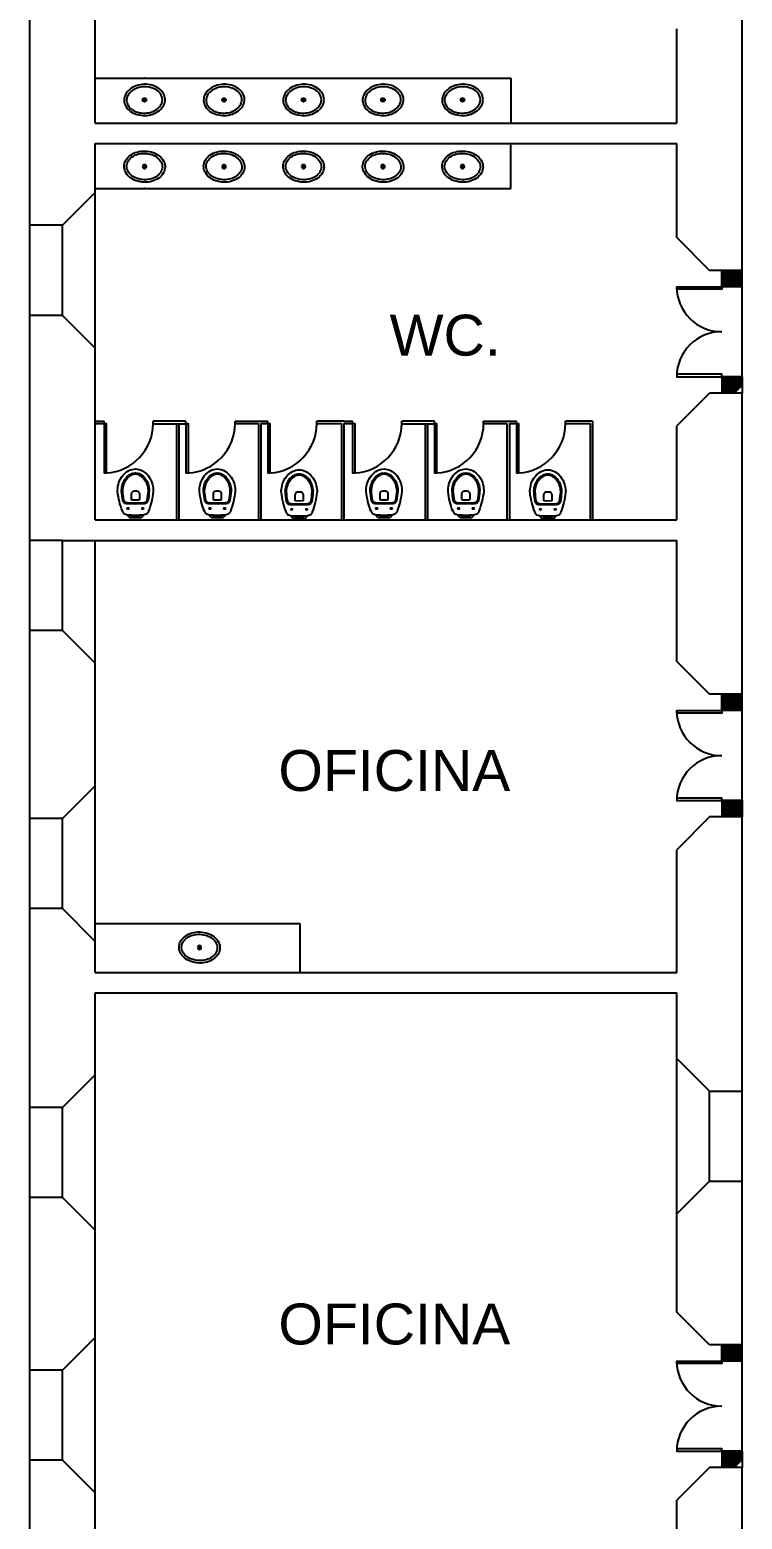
# Model space of a CAD drawing. Extents: x 346 to 515, y 162 to 297.
# Drawn here: x 414.89 to 423.59, y 226.74 to 244.94 of the extents above; entities that cross this region are included whole.
import ezdxf

# ---------------------------------------------------------------- set-up
doc = ezdxf.new("R2010")
doc.units = 0
doc.header["$LTSCALE"] = 35
for name, color, linetype in [('JANELAS', 5, 'CONTINUOUS'), ('L_DECA', 7, 'CONTINUOUS'), ('LPISO', 234, 'CONTINUOUS'), ('MADEIRA', 244, 'CONTINUOUS'), ('PAREDECORTE', 7, 'CONTINUOUS'), ('TEXTO', 2, 'CONTINUOUS')]:
    doc.layers.add(name, color=color, linetype=linetype)
doc.styles.add('ARIAL', font='arial.ttf')

# ---------------------------------------------------------------- blocks, each defined once
blk = doc.blocks.new('VIL07')
at = {"layer": 'L_DECA'}
blk.add_line((4.9, -5), (-4.9, -5), dxfattribs=at)
at = {"layer": 'L_DECA', "color": 1}
blk.add_line((3.5, -6.4), (-3.5, -6.4), dxfattribs=at)
at = {"layer": 'L_DECA'}
blk.add_lwpolyline([(13.3, -11.6, -0.064022), (18.1, -31.4, -0.039411), (18.2, -33, -0.067759), (16.8, -40.6, -0.088609), (12.9, -47.8, -0.105087), (6.7, -52.8, -0.120693), (0, -54.5, -0.120693), (-6.7, -52.8, -0.105087), (-12.9, -47.8, -0.088609), (-16.8, -40.6, -0.067759), (-18.2, -33, -0.039411), (-18.1, -31.4, -0.063784), (-13.3, -11.6, -0.009913), (-13.3, -11.5, -0.0153), (-12.8, -10.4, -0.095618), (-11.8, -9.2, -0.162567), (-7.8, -7.4, -0.015515), (0, -7.2, -0.015515), (7.8, -7.4, -0.162567), (11.8, -9.2, -0.162567)], format="xyb", dxfattribs=at)
at = {"layer": 'L_DECA', "color": 1}
for points in [[(0, -18.6), (9.1, -19, -0.340362), (12.8, -22.2, -0.020417), (14, -31.8, -0.039411), (14.1, -32.8, -0.067759), (12.9, -39.3, -0.088609), (9.7, -45.2, -0.105087), (4.8, -49.2, -0.120693), (0, -50.4, -0.120693), (-4.8, -49.2, -0.105087), (-9.7, -45.2, -0.088609), (-12.9, -39.3, -0.067759), (-14.1, -32.8, -0.039411), (-14, -31.8, -0.020417), (-12.8, -22.2, -0.340362), (-9.1, -19), (0, -18.6)], [(-8.7, -44.5, 0.105087), (-4.3, -48.1, -0.105087), (-8.7, -44.5, -0.088609), (-11.7, -38.9, -0.067759), (-12.9, -32.7, -0.039411), (-12.9, -32, -0.019422), (-11.7, -22.7, -0.035879), (-11.6, -22.4, -0.237795), (-9, -20, -0.059779), (-8.5, -19.9), (0, -19.5), (8.5, -19.9, -0.059779), (9, -20, -0.237795), (11.6, -22.4, -0.035879), (11.7, -22.7, -0.019422), (12.9, -32, -0.039411), (12.9, -32.7, -0.067759), (11.7, -38.9, -0.088609), (8.7, -44.5, -0.105087), (4.3, -48.1, 0.105087), (8.7, -44.5)]]:
    blk.add_lwpolyline(points, format="xyb", dxfattribs=at)
blk.add_lwpolyline([(4, -23.4), (4, -29.2, -0.414214), (1, -32.2), (0, -32.2), (-1, -32.2, -0.414214), (-4, -29.2), (-4, -23.4, -0.399656), (-3.4, -22.8), (0, -22.6), (3.4, -22.8, -0.399656)], format="xyb", close=True, dxfattribs=at)
for centre in [(-7.5, -14.2), (7.5, -14.2)]:
    blk.add_circle(centre, 0.75, dxfattribs=at)
at = {"layer": 'L_DECA'}
for centre, radius, start, end in [((-4.9, -8), 3, 90, 169.4161), ((4.9, -8), 3, 10.5839, 90), ((9.2, -12.2), 4, 26.6883, 48.536), ((-5.1, -19.4), 20, 17.664, 26.6883)]:
    blk.add_arc(centre, radius, start, end, dxfattribs=at)
at = {"layer": 'L_DECA', "color": 1}
for centre, radius, start, end in [((-3.2, -9.4), 3, 94.9648, 136.3109), ((3.2, -9.4), 3, 43.6891, 85.0352), ((0, -39.9), 9.29, 242.4723, 270), ((0, -39.9), 9.29, 270, 297.5277)]:
    blk.add_arc(centre, radius, start, end, dxfattribs=at)
blk = doc.blocks.new('CUB01')
at = {"layer": 'L_DECA'}
blk.add_lwpolyline([(-24.5, -18.7, 0.124977), (-22.8, -25.6, 0.105809), (-17.3, -31.9, 0.086634), (-9.6, -35.9, 0.076682), (0, -37.4, 0.076682), (9.6, -35.9, 0.086634), (17.3, -31.9, 0.105809), (22.8, -25.6, 0.124977), (24.5, -18.7, 0.124977), (22.8, -11.8, 0.105809), (17.3, -5.5, 0.086634), (9.6, -1.5, 0.076682), (0, 0, 0.076682), (-9.6, -1.5, 0.086634), (-17.3, -5.5, 0.105809), (-22.8, -11.8, 0.124977)], format="xyb", close=True, dxfattribs=at)
at = {"layer": 'L_DECA', "color": 1}
blk.add_lwpolyline([(0.1, -2.9, 0.074123), (-8.3, -4.1, 0.084852), (-15, -7.5, 0.106323), (-19.8, -12.9, 0.128843), (-21.3, -18.6, 0.128843), (-19.8, -24.4, 0.106323), (-15, -29.8, 0.084852), (-8.3, -33.1, 0.074123), (0.1, -34.4, 0.074123), (8.6, -33.1, 0.084852), (15.3, -29.8, 0.106323), (20, -24.4, 0.128843), (21.5, -18.6, 0.128843), (20, -12.9, 0.106323), (15.3, -7.5, 0.084852), (8.6, -4.1, 0.074123)], format="xyb", close=True, dxfattribs=at)
for radius in [2.25, 1.06]:
    blk.add_circle((0.1, -18.7), radius, dxfattribs=at)

msp = doc.modelspace()

# ---------------------------------------------------------------- linework, layer by layer
at = {"layer": 'JANELAS'}
for p, q in [((415.68714, 244.35357), (420.76216, 244.35357)), ((420.76216, 244.35357), (420.76216, 243.80324)), ((420.76216, 243.00291), (420.76216, 243.55324)), ((415.68714, 243.00291), (420.76216, 243.00291)), ((415.68714, 241.05324), (415.68714, 242.95324)), ((414.88714, 241.45324), (414.88714, 242.55324)), ((415.28714, 241.45324), (415.28714, 242.55324)), ((423.58714, 240.70324), (423.58714, 241.80324)), ((414.88714, 237.60324), (414.88714, 238.70324)), ((415.28714, 237.60324), (415.28714, 238.70324)), ((415.68714, 237.20324), (415.68714, 238.70324)), ((423.58714, 235.52324), (423.58714, 236.62324)), ((415.68714, 233.80324), (415.68714, 235.70324)), ((414.88714, 234.20324), (414.88714, 235.30324)), ((415.28714, 234.20324), (415.28714, 235.30324)), ((415.68833, 234.02322), (418.18714, 234.02322)), ((418.18714, 233.42324), (418.18714, 234.02322)), ((422.78714, 230.47324), (422.78714, 232.37324)), ((415.68714, 230.27324), (415.68714, 232.17324)), ((423.18714, 230.87324), (423.18714, 231.97324)), ((423.58714, 230.87324), (423.58714, 231.97324)), ((414.88714, 230.67324), (414.88714, 231.77324)), ((415.28714, 230.67324), (415.28714, 231.77324)), ((415.68714, 227.06324), (415.68714, 228.96324)), ((423.58714, 227.57324), (423.58714, 228.67324)), ((414.88714, 227.46324), (414.88714, 228.56324)), ((415.28714, 227.46324), (415.28714, 228.56324))]:
    msp.add_line(p, q, dxfattribs=at)
for points in [[(423.33714, 241.80324), (423.33714, 241.77324), (422.78714, 241.77324), (422.78714, 241.80324), (423.33714, 241.80324)], [(423.33714, 240.70324), (423.33714, 240.73324), (422.78714, 240.73324), (422.78714, 240.70324), (423.33714, 240.70324)], [(423.33714, 236.62324), (423.33714, 236.59324), (422.78714, 236.59324), (422.78714, 236.62324), (423.33714, 236.62324)], [(423.33714, 235.52324), (423.33714, 235.55324), (422.78714, 235.55324), (422.78714, 235.52324), (423.33714, 235.52324)], [(423.33714, 228.67324), (423.33714, 228.64324), (422.78714, 228.64324), (422.78714, 228.67324), (423.33714, 228.67324)], [(423.33714, 227.57324), (423.33714, 227.60324), (422.78714, 227.60324), (422.78714, 227.57324), (423.33714, 227.57324)]]:
    msp.add_lwpolyline(points, dxfattribs=at)
for centre, start, end in [((423.33714, 241.80324), 180, 270), ((423.33714, 240.70324), 90, 180), ((423.33714, 236.62324), 180, 270), ((423.33714, 235.52324), 90, 180), ((423.33714, 228.67324), 180, 270), ((423.33714, 227.57324), 90, 180)]:
    msp.add_arc(centre, 0.55, start, end, dxfattribs=at)
at = {"layer": 'LPISO'}
for p, q in [((423.33714, 241.80324), (423.33714, 242.00324)), ((423.33714, 241.99804), (423.53194, 241.80324)), ((423.33714, 241.97559), (423.50949, 241.80324)), ((423.33714, 241.95314), (423.48704, 241.80324)), ((423.33714, 241.93069), (423.46459, 241.80324)), ((423.33714, 241.90824), (423.44213, 241.80324)), ((423.35439, 242.00324), (423.55439, 241.80324)), ((423.37684, 242.00324), (423.57684, 241.80324)), ((423.39929, 242.00324), (423.58714, 241.81539)), ((423.42174, 242.00324), (423.58714, 241.83784)), ((423.44419, 242.00324), (423.58714, 241.86029)), ((423.46664, 242.00324), (423.58714, 241.88274)), ((423.48909, 242.00324), (423.58714, 241.90519)), ((423.51154, 242.00324), (423.58714, 241.92764)), ((423.53399, 242.00324), (423.58714, 241.95009)), ((423.55644, 242.00324), (423.58714, 241.97254)), ((423.58714, 241.80324), (423.58714, 242.00324)), ((423.33714, 241.88578), (423.41968, 241.80324)), ((423.33714, 241.86333), (423.39723, 241.80324)), ((423.33714, 241.84088), (423.37478, 241.80324)), ((423.33714, 241.81843), (423.35233, 241.80324)), ((423.58714, 241.80324), (423.33714, 241.80324)), ((423.33714, 240.68804), (423.35233, 240.70324)), ((423.33714, 240.70324), (423.33714, 240.50324)), ((423.33714, 240.53089), (423.50949, 240.70324)), ((423.33714, 240.55334), (423.48704, 240.70324)), ((423.33714, 240.57579), (423.46459, 240.70324)), ((423.33714, 240.59824), (423.44213, 240.70324)), ((423.33714, 240.62069), (423.41968, 240.70324)), ((423.33714, 240.64314), (423.39723, 240.70324)), ((423.33714, 240.66559), (423.37478, 240.70324)), ((423.33714, 240.50844), (423.53194, 240.70324)), ((423.58714, 240.70324), (423.33714, 240.70324)), ((423.35439, 240.50324), (423.55439, 240.70324)), ((423.37684, 240.50324), (423.57684, 240.70324)), ((423.39929, 240.50324), (423.58714, 240.69109)), ((423.42174, 240.50324), (423.58714, 240.66863)), ((423.44419, 240.50324), (423.58714, 240.64618)), ((423.46664, 240.50324), (423.58714, 240.62373)), ((423.58714, 240.70324), (423.58714, 240.50324)), ((423.48909, 240.50324), (423.58714, 240.60128)), ((423.33714, 236.62324), (423.33714, 236.82324)), ((423.33714, 236.81804), (423.53194, 236.62324)), ((423.33714, 236.79559), (423.50949, 236.62324)), ((423.35439, 236.82324), (423.55439, 236.62324)), ((423.37684, 236.82324), (423.57684, 236.62324)), ((423.39929, 236.82324), (423.58714, 236.63539)), ((423.42174, 236.82324), (423.58714, 236.65784)), ((423.44419, 236.82324), (423.58714, 236.68029)), ((423.46664, 236.82324), (423.58714, 236.70274)), ((423.48909, 236.82324), (423.58714, 236.72519)), ((423.51154, 236.82324), (423.58714, 236.74764)), ((423.53399, 236.82324), (423.58714, 236.77009)), ((423.55644, 236.82324), (423.58714, 236.79254)), ((423.58714, 236.62324), (423.58714, 236.82324)), ((423.33714, 236.77314), (423.48704, 236.62324)), ((423.33714, 236.75069), (423.46459, 236.62324)), ((423.33714, 236.72824), (423.44213, 236.62324)), ((423.33714, 236.70578), (423.41968, 236.62324)), ((423.33714, 236.68333), (423.39723, 236.62324)), ((423.33714, 236.66088), (423.37478, 236.62324)), ((423.33714, 236.63843), (423.35233, 236.62324)), ((423.58714, 236.62324), (423.33714, 236.62324)), ((423.33714, 235.50804), (423.35233, 235.52324)), ((423.33714, 235.52324), (423.33714, 235.32324)), ((423.33714, 235.35089), (423.50949, 235.52324)), ((423.33714, 235.37334), (423.48704, 235.52324)), ((423.33714, 235.39579), (423.46459, 235.52324)), ((423.33714, 235.41824), (423.44213, 235.52324)), ((423.33714, 235.44069), (423.41968, 235.52324)), ((423.33714, 235.46314), (423.39723, 235.52324)), ((423.33714, 235.48559), (423.37478, 235.52324)), ((423.33714, 235.32844), (423.53194, 235.52324)), ((423.58714, 235.52324), (423.33714, 235.52324)), ((423.35439, 235.32324), (423.55439, 235.52324)), ((423.37684, 235.32324), (423.57684, 235.52324)), ((423.58714, 235.52324), (423.58714, 235.32324)), ((423.39929, 235.32324), (423.58714, 235.51109)), ((423.42174, 235.32324), (423.58714, 235.48863)), ((423.44419, 235.32324), (423.58714, 235.46618)), ((423.46664, 235.32324), (423.58714, 235.44373)), ((423.48909, 235.32324), (423.58714, 235.42128)), ((423.51154, 235.32324), (423.58714, 235.39883)), ((423.53399, 235.32324), (423.58714, 235.37638)), ((423.55644, 235.32324), (423.58714, 235.35393)), ((423.33714, 228.67324), (423.33714, 228.87324)), ((423.33714, 228.86804), (423.53194, 228.67324)), ((423.33714, 228.84559), (423.50949, 228.67324)), ((423.33714, 228.82314), (423.48704, 228.67324)), ((423.33714, 228.80069), (423.46459, 228.67324)), ((423.35439, 228.87324), (423.55439, 228.67324)), ((423.37684, 228.87324), (423.57684, 228.67324)), ((423.39929, 228.87324), (423.58714, 228.68539)), ((423.42174, 228.87324), (423.58714, 228.70784)), ((423.44419, 228.87324), (423.58714, 228.73029)), ((423.46664, 228.87324), (423.58714, 228.75274)), ((423.48909, 228.87324), (423.58714, 228.77519)), ((423.51154, 228.87324), (423.58714, 228.79764)), ((423.53399, 228.87324), (423.58714, 228.82009)), ((423.55644, 228.87324), (423.58714, 228.84254)), ((423.58714, 228.67324), (423.58714, 228.87324)), ((423.33714, 228.77824), (423.44213, 228.67324)), ((423.33714, 228.75578), (423.41968, 228.67324)), ((423.33714, 228.73333), (423.39723, 228.67324)), ((423.33714, 228.71088), (423.37478, 228.67324)), ((423.33714, 228.68843), (423.35233, 228.67324)), ((423.58714, 228.67324), (423.33714, 228.67324)), ((423.33714, 227.55804), (423.35233, 227.57324)), ((423.33714, 227.57324), (423.33714, 227.37324)), ((423.33714, 227.40089), (423.50949, 227.57324)), ((423.33714, 227.42334), (423.48704, 227.57324)), ((423.33714, 227.44579), (423.46459, 227.57324)), ((423.33714, 227.46824), (423.44213, 227.57324)), ((423.33714, 227.49069), (423.41968, 227.57324)), ((423.33714, 227.51314), (423.39723, 227.57324)), ((423.33714, 227.53559), (423.37478, 227.57324)), ((423.33714, 227.37844), (423.53194, 227.57324)), ((423.58714, 227.57324), (423.33714, 227.57324)), ((423.35439, 227.37324), (423.55439, 227.57324)), ((423.37684, 227.37324), (423.57684, 227.57324)), ((423.39929, 227.37324), (423.58714, 227.56109)), ((423.42174, 227.37324), (423.58714, 227.53863)), ((423.44419, 227.37324), (423.58714, 227.51618)), ((423.58714, 227.57324), (423.58714, 227.37324)), ((423.46664, 227.37324), (423.58714, 227.49373)), ((423.48909, 227.37324), (423.58714, 227.47128))]:
    msp.add_line(p, q, dxfattribs=at)
at = {"layer": 'MADEIRA'}
for p, q in [((415.68692, 240.13098), (415.79333, 240.13098)), ((415.68714, 240.16098), (415.79333, 240.16098)), ((415.79333, 240.13098), (415.79333, 240.16098)), ((416.39331, 240.12826), (416.39331, 240.16098)), ((416.79333, 240.16098), (416.39331, 240.16098)), ((416.39331, 240.12826), (416.79333, 240.129)), ((416.67833, 240.13098), (416.67833, 238.95324)), ((416.70833, 240.13098), (416.70833, 238.95324)), ((416.79333, 240.12716), (416.79333, 240.16098)), ((417.39333, 240.16098), (417.79333, 240.16098)), ((417.39333, 240.13098), (417.39333, 240.16098)), ((417.39333, 240.13098), (417.67833, 240.13098)), ((417.67833, 240.13098), (417.67833, 238.95324)), ((417.70833, 240.13098), (417.79333, 240.13098)), ((417.70833, 240.13098), (417.70833, 238.95324)), ((417.79333, 240.13098), (417.79333, 240.16098)), ((418.72333, 240.16098), (418.39333, 240.16098)), ((418.39333, 240.16098), (418.39333, 240.16098)), ((418.39333, 240.13098), (418.39333, 240.16098)), ((418.39333, 240.13098), (418.69333, 240.13098)), ((418.69333, 240.13098), (418.69333, 238.95324)), ((418.72333, 240.16098), (418.82952, 240.16098)), ((418.72333, 240.13098), (418.72333, 238.95324)), ((418.72333, 240.13098), (418.82952, 240.13098)), ((418.82952, 240.13098), (418.82952, 240.16098)), ((419.4295, 240.12826), (419.4295, 240.16098)), ((419.82952, 240.16098), (419.4295, 240.16098)), ((419.4295, 240.12826), (419.82952, 240.129)), ((419.71452, 240.13098), (419.71452, 238.94598)), ((419.74452, 240.13098), (419.74452, 238.94598)), ((419.82952, 240.12716), (419.82952, 240.16098)), ((420.42952, 240.16098), (420.82952, 240.16098)), ((420.42952, 240.13098), (420.42952, 240.16098)), ((420.42952, 240.13098), (420.71452, 240.13098)), ((420.71452, 240.13098), (420.71452, 238.95324)), ((420.74452, 240.13098), (420.82952, 240.13098)), ((420.74452, 240.13098), (420.74452, 238.95324)), ((420.82952, 240.13098), (420.82952, 240.16098)), ((421.75952, 240.16098), (421.42952, 240.16098)), ((421.42952, 240.16098), (421.42952, 240.16098)), ((421.42952, 240.13098), (421.42952, 240.16098)), ((421.42952, 240.13098), (421.72952, 240.13098)), ((421.72952, 240.13098), (421.72952, 238.95324)), ((421.75952, 240.16098), (421.75952, 238.95324))]:
    msp.add_line(p, q, dxfattribs=at)
for points in [[(415.79333, 240.12716), (415.79333, 239.52716), (415.82333, 239.52716), (415.82333, 240.12716), (415.79333, 240.12716)], [(416.79333, 240.12716), (416.79333, 239.52716), (416.82333, 239.52716), (416.82333, 240.12716), (416.79333, 240.12716)], [(417.79333, 240.12716), (417.79333, 239.52716), (417.82333, 239.52716), (417.82333, 240.12716), (417.79333, 240.12716)], [(418.82952, 240.12716), (418.82952, 239.52716), (418.85952, 239.52716), (418.85952, 240.12716), (418.82952, 240.12716)], [(419.82952, 240.12716), (419.82952, 239.52716), (419.85952, 239.52716), (419.85952, 240.12716), (419.82952, 240.12716)], [(420.82952, 240.12716), (420.82952, 239.52716), (420.85952, 239.52716), (420.85952, 240.12716), (420.82952, 240.12716)]]:
    msp.add_lwpolyline(points, dxfattribs=at)
for centre in [(415.78474, 240.13454), (416.78474, 240.13454), (417.78474, 240.13454), (418.82093, 240.13454), (419.82093, 240.13454), (420.82093, 240.13454)]:
    msp.add_arc(centre, 0.6086, 273.635551, 359.664977, dxfattribs=at)
for p in [(416.28714, 244.35357), (416.28714, 243.00291)]:
    msp.add_point(p, dxfattribs=at)
at = {"layer": 'PAREDECORTE'}
for p, q in [((414.88714, 242.55324), (414.88714, 245.70324)), ((423.58714, 242.00324), (423.58714, 245.35324)), ((415.68714, 243.80324), (415.68714, 245.30324)), ((422.78714, 243.80324), (422.78714, 244.95324)), ((415.68714, 243.80324), (422.78714, 243.80324)), ((415.68714, 243.55324), (422.78714, 243.55324)), ((415.68714, 242.95324), (415.68714, 243.55324)), ((422.78714, 242.40324), (422.78714, 243.55324)), ((415.28714, 242.55324), (415.68714, 242.95324)), ((415.28714, 242.55324), (414.88714, 242.55324)), ((423.18714, 242.00324), (422.78714, 242.40324)), ((423.58714, 242.00324), (423.18714, 242.00324)), ((414.88714, 238.70324), (414.88714, 241.45324)), ((415.28714, 241.45324), (414.88714, 241.45324)), ((415.68714, 241.05324), (415.28714, 241.45324)), ((415.68714, 238.95324), (415.68714, 241.05324)), ((423.18714, 240.50324), (422.78714, 240.10324)), ((423.58714, 240.50324), (423.18714, 240.50324)), ((423.58714, 236.82324), (423.58714, 240.50324)), ((422.78714, 238.95324), (422.78714, 240.10324)), ((415.68714, 238.95324), (422.78714, 238.95324)), ((415.28714, 238.70324), (414.88714, 238.70324)), ((415.28714, 238.70324), (415.68714, 238.70324)), ((415.68714, 238.70324), (422.78714, 238.70324)), ((422.78714, 237.22324), (422.78714, 238.70324)), ((414.88714, 235.30324), (414.88714, 237.60324)), ((415.28714, 237.60324), (414.88714, 237.60324)), ((415.68714, 237.20324), (415.28714, 237.60324)), ((415.68714, 235.70324), (415.68714, 237.20324)), ((423.18714, 236.82324), (422.78714, 237.22324)), ((423.58714, 236.82324), (423.18714, 236.82324)), ((415.28714, 235.30324), (415.68714, 235.70324)), ((415.28714, 235.30324), (414.88714, 235.30324)), ((423.18714, 235.32324), (422.78714, 234.92324)), ((423.58714, 235.32324), (423.18714, 235.32324)), ((423.58714, 231.97324), (423.58714, 235.32324)), ((422.78714, 233.42324), (422.78714, 234.92324)), ((414.88714, 231.77324), (414.88714, 234.20324)), ((415.28714, 234.20324), (414.88714, 234.20324)), ((415.68714, 233.80324), (415.28714, 234.20324)), ((415.68714, 233.42324), (415.68714, 233.80324)), ((415.68714, 233.42324), (422.78714, 233.42324)), ((415.68714, 233.17324), (422.78714, 233.17324)), ((415.68714, 232.17324), (415.68714, 233.17324)), ((422.78714, 232.37324), (422.78714, 233.17324)), ((423.18714, 231.97324), (422.78714, 232.37324)), ((415.28714, 231.77324), (415.68714, 232.17324)), ((423.18714, 231.97324), (423.58714, 231.97324)), ((415.28714, 231.77324), (414.88714, 231.77324)), ((422.78714, 230.47324), (423.18714, 230.87324)), ((423.18714, 230.87324), (423.58714, 230.87324)), ((423.58714, 228.87324), (423.58714, 230.87324)), ((414.88714, 228.56324), (414.88714, 230.67324)), ((415.28714, 230.67324), (414.88714, 230.67324)), ((415.68714, 230.27324), (415.28714, 230.67324)), ((422.78714, 229.27324), (422.78714, 230.47324)), ((415.68714, 228.96324), (415.68714, 230.27324)), ((423.18714, 228.87324), (422.78714, 229.27324)), ((415.28714, 228.56324), (415.68714, 228.96324)), ((423.58714, 228.87324), (423.18714, 228.87324)), ((415.28714, 228.56324), (414.88714, 228.56324)), ((414.88714, 224.81324), (414.88714, 227.46324)), ((415.28714, 227.46324), (414.88714, 227.46324)), ((415.68714, 227.06324), (415.28714, 227.46324)), ((423.18714, 227.37324), (422.78714, 226.97324)), ((423.58714, 227.37324), (423.18714, 227.37324)), ((423.58714, 222.59324), (423.58714, 227.37324)), ((415.68714, 225.26324), (415.68714, 227.06324)), ((422.78714, 225.26324), (422.78714, 226.97324))]:
    msp.add_line(p, q, dxfattribs=at)

# ---------------------------------------------------------------- block references
at = {"layer": 'MADEIRA'}
for name, p, xscale, yscale, zscale, rotation in [('CUB01', (416.29491, 243.8953), 0.0102, 0.0102, 0.0102, 181.7939122690462), ('CUB01', (417.26575, 243.8953), 0.0102, 0.0102, 0.0102, 181.7939122690462), ('CUB01', (418.23659, 243.8953), 0.0102, 0.0102, 0.0102, 181.7939122690462), ('CUB01', (419.20743, 243.8953), 0.0102, 0.0102, 0.0102, 181.7939122690462), ('CUB01', (420.17827, 243.8953), 0.0102, 0.0102, 0.0102, 181.7939122690462), ('CUB01', (416.29491, 243.46117), -0.0102, 0.0102, 0.0102, 358.2060877309538), ('CUB01', (417.26575, 243.46117), -0.0102, 0.0102, 0.0102, 358.2060877309538), ('CUB01', (418.23659, 243.46117), -0.0102, 0.0102, 0.0102, 358.2060877309538), ('CUB01', (419.20743, 243.46117), -0.0102, 0.0102, 0.0102, 358.2060877309538), ('CUB01', (420.17827, 243.46117), -0.0102, 0.0102, 0.0102, 358.2060877309538), ('VIL07', (416.17683, 238.92256), 0.012, 0.012, 0.012, 180.0000000000042), ('VIL07', (417.17683, 238.92256), 0.012, 0.012, 0.012, 180.0000000000042), ('VIL07', (418.17675, 238.911), 0.012, 0.012, 0.012, 180.0000000000042), ('VIL07', (419.21302, 238.92256), 0.012, 0.012, 0.012, 180.0000000000042), ('VIL07', (420.21302, 238.92256), 0.012, 0.012, 0.012, 180.0000000000042), ('VIL07', (421.21294, 238.911), 0.012, 0.012, 0.012, 180.0000000000042), ('CUB01', (416.96566, 233.91882), -0.0102, 0.0102, 0.0102, 358.2060877309538)]:
    msp.add_blockref(name, p, dxfattribs=dict(at, xscale=xscale, yscale=yscale, zscale=zscale, rotation=rotation))

# ---------------------------------------------------------------- texts
at = {"layer": 'TEXTO', "style": 'ARIAL'}
for s, p in [('WC.', (419.28082, 240.961)), ('OFICINA', (417.92297, 235.64106)), ('OFICINA', (417.92297, 228.87724))]:
    msp.add_text(s, height=0.5, dxfattribs=at).set_placement(p)

doc.saveas('drawing.dxf')
